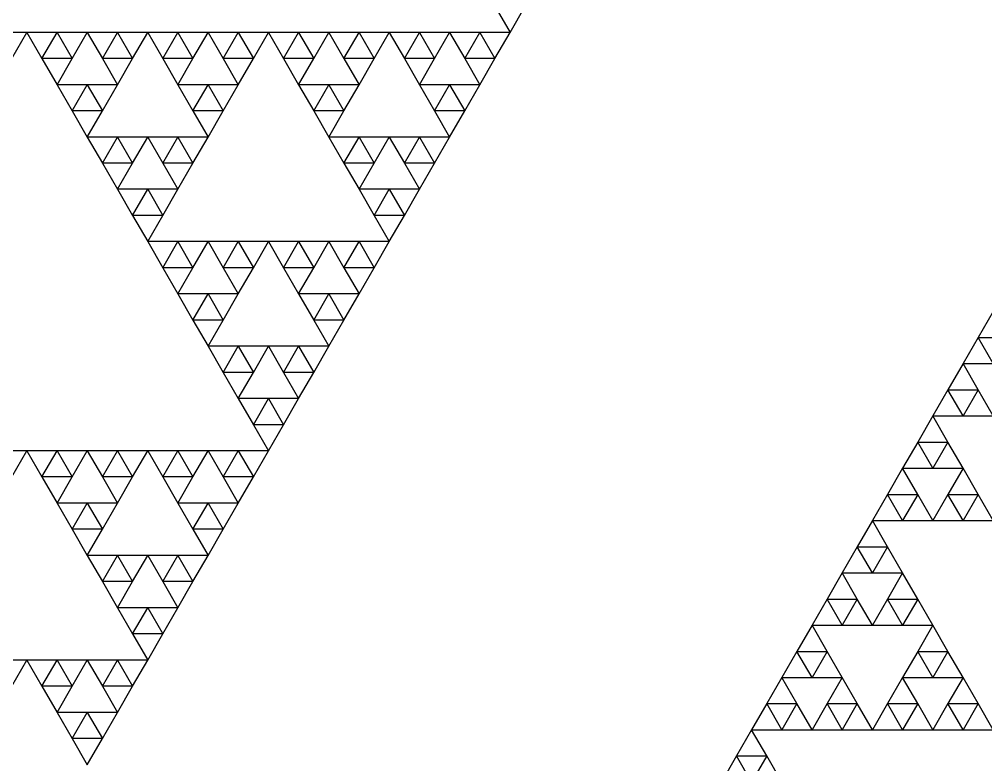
# Model space of a CAD drawing. Header units: metres. Extents: x -50 to 50, y -58 to 58.
# Drawn here: x -37.6 to -25.1, y 8.57 to 18.21 of the extents above; entities that cross this region are included whole.
import ezdxf

# ---------------------------------------------------------------- set-up
doc = ezdxf.new("R2010")
doc.units = ezdxf.units.M

msp = doc.modelspace()

# ---------------------------------------------------------------- linework, layer by layer
for p, q in [((-31.4453, 18.3805), (-31.25, 18.0422)), ((-31.25, 18.0422), (-31.0547, 18.3805)), ((-37.5, 18.0422), (-37.8906, 18.0422)), ((-37.6953, 17.7039), (-37.5, 18.0422)), ((-37.1094, 18.0422), (-37.5, 18.0422)), ((-37.5, 18.0422), (-37.3047, 17.7039)), ((-37.3047, 17.7039), (-37.1094, 18.0422)), ((-36.7188, 18.0422), (-37.1094, 18.0422)), ((-37.1094, 18.0422), (-36.9141, 17.7039)), ((-36.9141, 17.7039), (-36.7188, 18.0422)), ((-36.3281, 18.0422), (-36.7188, 18.0422)), ((-36.7188, 18.0422), (-36.5234, 17.7039)), ((-36.5234, 17.7039), (-36.3281, 18.0422)), ((-35.9375, 18.0422), (-36.3281, 18.0422)), ((-36.3281, 18.0422), (-36.1328, 17.7039)), ((-36.1328, 17.7039), (-35.9375, 18.0422)), ((-35.5469, 18.0422), (-35.9375, 18.0422)), ((-35.9375, 18.0422), (-35.7422, 17.7039)), ((-35.7422, 17.7039), (-35.5469, 18.0422)), ((-35.1562, 18.0422), (-35.5469, 18.0422)), ((-35.5469, 18.0422), (-35.3516, 17.7039)), ((-35.3516, 17.7039), (-35.1562, 18.0422)), ((-34.7656, 18.0422), (-35.1562, 18.0422)), ((-35.1562, 18.0422), (-34.9609, 17.7039)), ((-34.9609, 17.7039), (-34.7656, 18.0422)), ((-34.375, 18.0422), (-34.7656, 18.0422)), ((-34.7656, 18.0422), (-34.5703, 17.7039)), ((-34.5703, 17.7039), (-34.375, 18.0422)), ((-33.9844, 18.0422), (-34.375, 18.0422)), ((-34.375, 18.0422), (-34.1797, 17.7039)), ((-34.1797, 17.7039), (-33.9844, 18.0422)), ((-33.5938, 18.0422), (-33.9844, 18.0422)), ((-33.9844, 18.0422), (-33.7891, 17.7039)), ((-33.7891, 17.7039), (-33.5938, 18.0422)), ((-33.2031, 18.0422), (-33.5938, 18.0422)), ((-33.5938, 18.0422), (-33.3984, 17.7039)), ((-33.3984, 17.7039), (-33.2031, 18.0422)), ((-32.8125, 18.0422), (-33.2031, 18.0422)), ((-33.2031, 18.0422), (-33.0078, 17.7039)), ((-33.0078, 17.7039), (-32.8125, 18.0422)), ((-32.4219, 18.0422), (-32.8125, 18.0422)), ((-32.8125, 18.0422), (-32.6172, 17.7039)), ((-32.6172, 17.7039), (-32.4219, 18.0422)), ((-32.0312, 18.0422), (-32.4219, 18.0422)), ((-32.4219, 18.0422), (-32.2266, 17.7039)), ((-32.2266, 17.7039), (-32.0312, 18.0422)), ((-31.6406, 18.0422), (-32.0312, 18.0422)), ((-32.0312, 18.0422), (-31.8359, 17.7039)), ((-31.8359, 17.7039), (-31.6406, 18.0422)), ((-31.25, 18.0422), (-31.6406, 18.0422)), ((-31.6406, 18.0422), (-31.4453, 17.7039)), ((-31.4453, 17.7039), (-31.25, 18.0422)), ((-36.9141, 17.7039), (-37.3047, 17.7039)), ((-37.3047, 17.7039), (-37.1094, 17.3656)), ((-37.1094, 17.3656), (-36.9141, 17.7039)), ((-36.1328, 17.7039), (-36.5234, 17.7039)), ((-36.5234, 17.7039), (-36.3281, 17.3656)), ((-36.3281, 17.3656), (-36.1328, 17.7039)), ((-35.3516, 17.7039), (-35.7422, 17.7039)), ((-35.7422, 17.7039), (-35.5469, 17.3656)), ((-35.5469, 17.3656), (-35.3516, 17.7039)), ((-34.5703, 17.7039), (-34.9609, 17.7039)), ((-34.9609, 17.7039), (-34.7656, 17.3656)), ((-34.7656, 17.3656), (-34.5703, 17.7039)), ((-33.7891, 17.7039), (-34.1797, 17.7039)), ((-34.1797, 17.7039), (-33.9844, 17.3656)), ((-33.9844, 17.3656), (-33.7891, 17.7039)), ((-33.0078, 17.7039), (-33.3984, 17.7039)), ((-33.3984, 17.7039), (-33.2031, 17.3656)), ((-33.2031, 17.3656), (-33.0078, 17.7039)), ((-32.2266, 17.7039), (-32.6172, 17.7039)), ((-32.6172, 17.7039), (-32.4219, 17.3656)), ((-32.4219, 17.3656), (-32.2266, 17.7039)), ((-31.4453, 17.7039), (-31.8359, 17.7039)), ((-31.8359, 17.7039), (-31.6406, 17.3656)), ((-31.6406, 17.3656), (-31.4453, 17.7039)), ((-36.7188, 17.3656), (-37.1094, 17.3656)), ((-37.1094, 17.3656), (-36.9141, 17.0273)), ((-36.9141, 17.0273), (-36.7188, 17.3656)), ((-36.3281, 17.3656), (-36.7188, 17.3656)), ((-36.7188, 17.3656), (-36.5234, 17.0273)), ((-36.5234, 17.0273), (-36.3281, 17.3656)), ((-35.1562, 17.3656), (-35.5469, 17.3656)), ((-35.5469, 17.3656), (-35.3516, 17.0273)), ((-35.3516, 17.0273), (-35.1562, 17.3656)), ((-34.7656, 17.3656), (-35.1562, 17.3656)), ((-35.1562, 17.3656), (-34.9609, 17.0273)), ((-34.9609, 17.0273), (-34.7656, 17.3656)), ((-33.5938, 17.3656), (-33.9844, 17.3656)), ((-33.9844, 17.3656), (-33.7891, 17.0273)), ((-33.7891, 17.0273), (-33.5938, 17.3656)), ((-33.2031, 17.3656), (-33.5938, 17.3656)), ((-33.5938, 17.3656), (-33.3984, 17.0273)), ((-33.3984, 17.0273), (-33.2031, 17.3656)), ((-32.0312, 17.3656), (-32.4219, 17.3656)), ((-32.4219, 17.3656), (-32.2266, 17.0273)), ((-32.2266, 17.0273), (-32.0312, 17.3656)), ((-31.6406, 17.3656), (-32.0312, 17.3656)), ((-32.0312, 17.3656), (-31.8359, 17.0273)), ((-31.8359, 17.0273), (-31.6406, 17.3656)), ((-36.5234, 17.0273), (-36.9141, 17.0273)), ((-36.9141, 17.0273), (-36.7188, 16.689)), ((-36.7188, 16.689), (-36.5234, 17.0273)), ((-34.9609, 17.0273), (-35.3516, 17.0273)), ((-35.3516, 17.0273), (-35.1562, 16.689)), ((-35.1562, 16.689), (-34.9609, 17.0273)), ((-33.3984, 17.0273), (-33.7891, 17.0273)), ((-33.7891, 17.0273), (-33.5938, 16.689)), ((-33.5938, 16.689), (-33.3984, 17.0273)), ((-31.8359, 17.0273), (-32.2266, 17.0273)), ((-32.2266, 17.0273), (-32.0312, 16.689)), ((-32.0312, 16.689), (-31.8359, 17.0273)), ((-36.3281, 16.689), (-36.7188, 16.689)), ((-36.7188, 16.689), (-36.5234, 16.3507)), ((-36.5234, 16.3507), (-36.3281, 16.689)), ((-35.9375, 16.689), (-36.3281, 16.689)), ((-36.3281, 16.689), (-36.1328, 16.3507)), ((-36.1328, 16.3507), (-35.9375, 16.689)), ((-35.5469, 16.689), (-35.9375, 16.689)), ((-35.9375, 16.689), (-35.7422, 16.3507)), ((-35.7422, 16.3507), (-35.5469, 16.689)), ((-35.1562, 16.689), (-35.5469, 16.689)), ((-35.5469, 16.689), (-35.3516, 16.3507)), ((-35.3516, 16.3507), (-35.1562, 16.689)), ((-33.2031, 16.689), (-33.5938, 16.689)), ((-33.5938, 16.689), (-33.3984, 16.3507)), ((-33.3984, 16.3507), (-33.2031, 16.689)), ((-32.8125, 16.689), (-33.2031, 16.689)), ((-33.2031, 16.689), (-33.0078, 16.3507)), ((-33.0078, 16.3507), (-32.8125, 16.689)), ((-32.4219, 16.689), (-32.8125, 16.689)), ((-32.8125, 16.689), (-32.6172, 16.3507)), ((-32.6172, 16.3507), (-32.4219, 16.689)), ((-32.0312, 16.689), (-32.4219, 16.689)), ((-32.4219, 16.689), (-32.2266, 16.3507)), ((-32.2266, 16.3507), (-32.0312, 16.689)), ((-36.1328, 16.3507), (-36.5234, 16.3507)), ((-36.5234, 16.3507), (-36.3281, 16.0125)), ((-36.3281, 16.0125), (-36.1328, 16.3507)), ((-35.3516, 16.3507), (-35.7422, 16.3507)), ((-35.7422, 16.3507), (-35.5469, 16.0125)), ((-35.5469, 16.0125), (-35.3516, 16.3507)), ((-33.0078, 16.3507), (-33.3984, 16.3507)), ((-33.3984, 16.3507), (-33.2031, 16.0125)), ((-33.2031, 16.0125), (-33.0078, 16.3507)), ((-32.2266, 16.3507), (-32.6172, 16.3507)), ((-32.6172, 16.3507), (-32.4219, 16.0125)), ((-32.4219, 16.0125), (-32.2266, 16.3507)), ((-35.9375, 16.0125), (-36.3281, 16.0125)), ((-36.3281, 16.0125), (-36.1328, 15.6742)), ((-36.1328, 15.6742), (-35.9375, 16.0125)), ((-35.5469, 16.0125), (-35.9375, 16.0125)), ((-35.9375, 16.0125), (-35.7422, 15.6742)), ((-35.7422, 15.6742), (-35.5469, 16.0125)), ((-32.8125, 16.0125), (-33.2031, 16.0125)), ((-33.2031, 16.0125), (-33.0078, 15.6742)), ((-33.0078, 15.6742), (-32.8125, 16.0125)), ((-32.4219, 16.0125), (-32.8125, 16.0125)), ((-32.8125, 16.0125), (-32.6172, 15.6742)), ((-32.6172, 15.6742), (-32.4219, 16.0125)), ((-35.7422, 15.6742), (-36.1328, 15.6742)), ((-36.1328, 15.6742), (-35.9375, 15.3359)), ((-35.9375, 15.3359), (-35.7422, 15.6742)), ((-32.6172, 15.6742), (-33.0078, 15.6742)), ((-33.0078, 15.6742), (-32.8125, 15.3359)), ((-32.8125, 15.3359), (-32.6172, 15.6742)), ((-35.5469, 15.3359), (-35.9375, 15.3359)), ((-35.9375, 15.3359), (-35.7422, 14.9976)), ((-35.7422, 14.9976), (-35.5469, 15.3359)), ((-35.1562, 15.3359), (-35.5469, 15.3359)), ((-35.5469, 15.3359), (-35.3516, 14.9976)), ((-35.3516, 14.9976), (-35.1562, 15.3359)), ((-34.7656, 15.3359), (-35.1562, 15.3359)), ((-35.1562, 15.3359), (-34.9609, 14.9976)), ((-34.9609, 14.9976), (-34.7656, 15.3359)), ((-34.375, 15.3359), (-34.7656, 15.3359)), ((-34.7656, 15.3359), (-34.5703, 14.9976)), ((-34.5703, 14.9976), (-34.375, 15.3359)), ((-33.9844, 15.3359), (-34.375, 15.3359)), ((-34.375, 15.3359), (-34.1797, 14.9976)), ((-34.1797, 14.9976), (-33.9844, 15.3359)), ((-33.5938, 15.3359), (-33.9844, 15.3359)), ((-33.9844, 15.3359), (-33.7891, 14.9976)), ((-33.7891, 14.9976), (-33.5938, 15.3359)), ((-33.2031, 15.3359), (-33.5938, 15.3359)), ((-33.5938, 15.3359), (-33.3984, 14.9976)), ((-33.3984, 14.9976), (-33.2031, 15.3359)), ((-32.8125, 15.3359), (-33.2031, 15.3359)), ((-33.2031, 15.3359), (-33.0078, 14.9976)), ((-33.0078, 14.9976), (-32.8125, 15.3359)), ((-35.3516, 14.9976), (-35.7422, 14.9976)), ((-35.7422, 14.9976), (-35.5469, 14.6593)), ((-35.5469, 14.6593), (-35.3516, 14.9976)), ((-34.5703, 14.9976), (-34.9609, 14.9976)), ((-34.9609, 14.9976), (-34.7656, 14.6593)), ((-34.7656, 14.6593), (-34.5703, 14.9976)), ((-33.7891, 14.9976), (-34.1797, 14.9976)), ((-34.1797, 14.9976), (-33.9844, 14.6593)), ((-33.9844, 14.6593), (-33.7891, 14.9976)), ((-33.0078, 14.9976), (-33.3984, 14.9976)), ((-33.3984, 14.9976), (-33.2031, 14.6593)), ((-33.2031, 14.6593), (-33.0078, 14.9976)), ((-35.1562, 14.6593), (-35.5469, 14.6593)), ((-35.5469, 14.6593), (-35.3516, 14.321)), ((-35.3516, 14.321), (-35.1562, 14.6593)), ((-34.7656, 14.6593), (-35.1562, 14.6593)), ((-35.1562, 14.6593), (-34.9609, 14.321)), ((-34.9609, 14.321), (-34.7656, 14.6593)), ((-33.5938, 14.6593), (-33.9844, 14.6593)), ((-33.9844, 14.6593), (-33.7891, 14.321)), ((-33.7891, 14.321), (-33.5938, 14.6593)), ((-33.2031, 14.6593), (-33.5938, 14.6593)), ((-33.5938, 14.6593), (-33.3984, 14.321)), ((-33.3984, 14.321), (-33.2031, 14.6593)), ((-25, 14.4337), (-25.1953, 14.0954)), ((-34.9609, 14.321), (-35.3516, 14.321)), ((-35.3516, 14.321), (-35.1562, 13.9827)), ((-35.1562, 13.9827), (-34.9609, 14.321)), ((-33.3984, 14.321), (-33.7891, 14.321)), ((-33.7891, 14.321), (-33.5938, 13.9827)), ((-33.5938, 13.9827), (-33.3984, 14.321)), ((-25.1953, 14.0954), (-25.3906, 13.7572)), ((-25.1953, 14.0954), (-24.8047, 14.0954)), ((-25, 13.7572), (-25.1953, 14.0954)), ((-34.7656, 13.9827), (-35.1562, 13.9827)), ((-35.1562, 13.9827), (-34.9609, 13.6444)), ((-34.9609, 13.6444), (-34.7656, 13.9827)), ((-34.375, 13.9827), (-34.7656, 13.9827)), ((-34.7656, 13.9827), (-34.5703, 13.6444)), ((-34.5703, 13.6444), (-34.375, 13.9827)), ((-33.9844, 13.9827), (-34.375, 13.9827)), ((-34.375, 13.9827), (-34.1797, 13.6444)), ((-34.1797, 13.6444), (-33.9844, 13.9827)), ((-33.5938, 13.9827), (-33.9844, 13.9827)), ((-33.9844, 13.9827), (-33.7891, 13.6444)), ((-33.7891, 13.6444), (-33.5938, 13.9827)), ((-25.3906, 13.7572), (-25.5859, 13.4189)), ((-25.3906, 13.7572), (-25, 13.7572)), ((-25.1953, 13.4189), (-25.3906, 13.7572)), ((-34.5703, 13.6444), (-34.9609, 13.6444)), ((-34.9609, 13.6444), (-34.7656, 13.3061)), ((-34.7656, 13.3061), (-34.5703, 13.6444)), ((-33.7891, 13.6444), (-34.1797, 13.6444)), ((-34.1797, 13.6444), (-33.9844, 13.3061)), ((-33.9844, 13.3061), (-33.7891, 13.6444)), ((-25.5859, 13.4189), (-25.7812, 13.0806)), ((-25.5859, 13.4189), (-25.1953, 13.4189)), ((-25.3906, 13.0806), (-25.5859, 13.4189)), ((-25.1953, 13.4189), (-25.3906, 13.0806)), ((-25, 13.0806), (-25.1953, 13.4189)), ((-34.375, 13.3061), (-34.7656, 13.3061)), ((-34.7656, 13.3061), (-34.5703, 12.9678)), ((-34.5703, 12.9678), (-34.375, 13.3061)), ((-33.9844, 13.3061), (-34.375, 13.3061)), ((-34.375, 13.3061), (-34.1797, 12.9678)), ((-34.1797, 12.9678), (-33.9844, 13.3061)), ((-25.7812, 13.0806), (-25.9766, 12.7423)), ((-25.7812, 13.0806), (-25.3906, 13.0806)), ((-25.5859, 12.7423), (-25.7812, 13.0806)), ((-25.3906, 13.0806), (-25, 13.0806)), ((-34.1797, 12.9678), (-34.5703, 12.9678)), ((-34.5703, 12.9678), (-34.375, 12.6295)), ((-34.375, 12.6295), (-34.1797, 12.9678)), ((-37.5, 12.6295), (-37.8906, 12.6295)), ((-37.6953, 12.2912), (-37.5, 12.6295)), ((-37.1094, 12.6295), (-37.5, 12.6295)), ((-37.5, 12.6295), (-37.3047, 12.2912)), ((-37.3047, 12.2912), (-37.1094, 12.6295)), ((-36.7188, 12.6295), (-37.1094, 12.6295)), ((-37.1094, 12.6295), (-36.9141, 12.2912)), ((-36.9141, 12.2912), (-36.7188, 12.6295)), ((-36.3281, 12.6295), (-36.7188, 12.6295)), ((-36.7188, 12.6295), (-36.5234, 12.2912)), ((-36.5234, 12.2912), (-36.3281, 12.6295)), ((-35.9375, 12.6295), (-36.3281, 12.6295)), ((-36.3281, 12.6295), (-36.1328, 12.2912)), ((-36.1328, 12.2912), (-35.9375, 12.6295)), ((-35.5469, 12.6295), (-35.9375, 12.6295)), ((-35.9375, 12.6295), (-35.7422, 12.2912)), ((-35.7422, 12.2912), (-35.5469, 12.6295)), ((-35.1562, 12.6295), (-35.5469, 12.6295)), ((-35.5469, 12.6295), (-35.3516, 12.2912)), ((-35.3516, 12.2912), (-35.1562, 12.6295)), ((-34.7656, 12.6295), (-35.1562, 12.6295)), ((-35.1562, 12.6295), (-34.9609, 12.2912)), ((-34.9609, 12.2912), (-34.7656, 12.6295)), ((-34.375, 12.6295), (-34.7656, 12.6295)), ((-34.7656, 12.6295), (-34.5703, 12.2912)), ((-34.5703, 12.2912), (-34.375, 12.6295)), ((-25.9766, 12.7423), (-26.1719, 12.404)), ((-25.9766, 12.7423), (-25.5859, 12.7423)), ((-25.7812, 12.404), (-25.9766, 12.7423)), ((-25.5859, 12.7423), (-25.7812, 12.404)), ((-25.3906, 12.404), (-25.5859, 12.7423)), ((-26.1719, 12.404), (-26.3672, 12.0657)), ((-26.1719, 12.404), (-25.7812, 12.404)), ((-25.9766, 12.0657), (-26.1719, 12.404)), ((-25.7812, 12.404), (-25.3906, 12.404)), ((-25.3906, 12.404), (-25.5859, 12.0657)), ((-25.1953, 12.0657), (-25.3906, 12.404)), ((-36.9141, 12.2912), (-37.3047, 12.2912)), ((-37.3047, 12.2912), (-37.1094, 11.953)), ((-37.1094, 11.953), (-36.9141, 12.2912)), ((-36.1328, 12.2912), (-36.5234, 12.2912)), ((-36.5234, 12.2912), (-36.3281, 11.953)), ((-36.3281, 11.953), (-36.1328, 12.2912)), ((-35.3516, 12.2912), (-35.7422, 12.2912)), ((-35.7422, 12.2912), (-35.5469, 11.953)), ((-35.5469, 11.953), (-35.3516, 12.2912)), ((-34.5703, 12.2912), (-34.9609, 12.2912)), ((-34.9609, 12.2912), (-34.7656, 11.953)), ((-34.7656, 11.953), (-34.5703, 12.2912)), ((-26.3672, 12.0657), (-26.5625, 11.7274)), ((-26.3672, 12.0657), (-25.9766, 12.0657)), ((-26.1719, 11.7274), (-26.3672, 12.0657)), ((-25.9766, 12.0657), (-26.1719, 11.7274)), ((-25.7812, 11.7274), (-25.9766, 12.0657)), ((-25.5859, 12.0657), (-25.7812, 11.7274)), ((-25.5859, 12.0657), (-25.1953, 12.0657)), ((-25.3906, 11.7274), (-25.5859, 12.0657)), ((-25.1953, 12.0657), (-25.3906, 11.7274)), ((-25, 11.7274), (-25.1953, 12.0657)), ((-36.7188, 11.953), (-37.1094, 11.953)), ((-37.1094, 11.953), (-36.9141, 11.6147)), ((-36.9141, 11.6147), (-36.7188, 11.953)), ((-36.3281, 11.953), (-36.7188, 11.953)), ((-36.7188, 11.953), (-36.5234, 11.6147)), ((-36.5234, 11.6147), (-36.3281, 11.953)), ((-35.1562, 11.953), (-35.5469, 11.953)), ((-35.5469, 11.953), (-35.3516, 11.6147)), ((-35.3516, 11.6147), (-35.1562, 11.953)), ((-34.7656, 11.953), (-35.1562, 11.953)), ((-35.1562, 11.953), (-34.9609, 11.6147)), ((-34.9609, 11.6147), (-34.7656, 11.953)), ((-26.5625, 11.7274), (-26.7578, 11.3891)), ((-26.5625, 11.7274), (-26.1719, 11.7274)), ((-26.3672, 11.3891), (-26.5625, 11.7274)), ((-26.1719, 11.7274), (-25.7812, 11.7274)), ((-25.7812, 11.7274), (-25.3906, 11.7274)), ((-25.3906, 11.7274), (-25, 11.7274)), ((-36.5234, 11.6147), (-36.9141, 11.6147)), ((-36.9141, 11.6147), (-36.7188, 11.2764)), ((-36.7188, 11.2764), (-36.5234, 11.6147)), ((-34.9609, 11.6147), (-35.3516, 11.6147)), ((-35.3516, 11.6147), (-35.1562, 11.2764)), ((-35.1562, 11.2764), (-34.9609, 11.6147)), ((-26.7578, 11.3891), (-26.9531, 11.0508)), ((-26.7578, 11.3891), (-26.3672, 11.3891)), ((-26.5625, 11.0508), (-26.7578, 11.3891)), ((-26.3672, 11.3891), (-26.5625, 11.0508)), ((-26.1719, 11.0508), (-26.3672, 11.3891)), ((-36.3281, 11.2764), (-36.7188, 11.2764)), ((-36.7188, 11.2764), (-36.5234, 10.9381)), ((-36.5234, 10.9381), (-36.3281, 11.2764)), ((-35.9375, 11.2764), (-36.3281, 11.2764)), ((-36.3281, 11.2764), (-36.1328, 10.9381)), ((-36.1328, 10.9381), (-35.9375, 11.2764)), ((-35.5469, 11.2764), (-35.9375, 11.2764)), ((-35.9375, 11.2764), (-35.7422, 10.9381)), ((-35.7422, 10.9381), (-35.5469, 11.2764)), ((-35.1562, 11.2764), (-35.5469, 11.2764)), ((-35.5469, 11.2764), (-35.3516, 10.9381)), ((-35.3516, 10.9381), (-35.1562, 11.2764)), ((-26.9531, 11.0508), (-27.1484, 10.7125)), ((-26.9531, 11.0508), (-26.5625, 11.0508)), ((-26.7578, 10.7125), (-26.9531, 11.0508)), ((-26.5625, 11.0508), (-26.1719, 11.0508)), ((-26.1719, 11.0508), (-26.3672, 10.7125)), ((-25.9766, 10.7125), (-26.1719, 11.0508)), ((-36.1328, 10.9381), (-36.5234, 10.9381)), ((-36.5234, 10.9381), (-36.3281, 10.5998)), ((-36.3281, 10.5998), (-36.1328, 10.9381)), ((-35.3516, 10.9381), (-35.7422, 10.9381)), ((-35.7422, 10.9381), (-35.5469, 10.5998)), ((-35.5469, 10.5998), (-35.3516, 10.9381)), ((-27.1484, 10.7125), (-27.3438, 10.3743)), ((-27.1484, 10.7125), (-26.7578, 10.7125)), ((-26.9531, 10.3743), (-27.1484, 10.7125)), ((-26.7578, 10.7125), (-26.9531, 10.3743)), ((-26.5625, 10.3743), (-26.7578, 10.7125)), ((-26.3672, 10.7125), (-26.5625, 10.3743)), ((-26.3672, 10.7125), (-25.9766, 10.7125)), ((-26.1719, 10.3743), (-26.3672, 10.7125)), ((-25.9766, 10.7125), (-26.1719, 10.3743)), ((-25.7812, 10.3743), (-25.9766, 10.7125)), ((-35.9375, 10.5998), (-36.3281, 10.5998)), ((-36.3281, 10.5998), (-36.1328, 10.2615)), ((-36.1328, 10.2615), (-35.9375, 10.5998)), ((-35.5469, 10.5998), (-35.9375, 10.5998)), ((-35.9375, 10.5998), (-35.7422, 10.2615)), ((-35.7422, 10.2615), (-35.5469, 10.5998)), ((-35.7422, 10.2615), (-36.1328, 10.2615)), ((-36.1328, 10.2615), (-35.9375, 9.92322)), ((-35.9375, 9.92322), (-35.7422, 10.2615)), ((-27.3438, 10.3742), (-27.5391, 10.0359)), ((-27.3438, 10.3743), (-26.9531, 10.3743)), ((-27.1484, 10.0359), (-27.3438, 10.3742)), ((-26.9531, 10.3743), (-26.5625, 10.3743)), ((-26.5625, 10.3743), (-26.1719, 10.3743)), ((-26.1719, 10.3743), (-25.7812, 10.3743)), ((-25.7812, 10.3742), (-25.9766, 10.0359)), ((-25.5859, 10.0359), (-25.7812, 10.3742)), ((-27.5391, 10.0359), (-27.7344, 9.69766)), ((-27.5391, 10.0359), (-27.1484, 10.0359)), ((-27.3438, 9.69766), (-27.5391, 10.0359)), ((-27.1484, 10.0359), (-27.3438, 9.69766)), ((-26.9531, 9.69766), (-27.1484, 10.0359)), ((-25.9766, 10.0359), (-26.1719, 9.69766)), ((-25.9766, 10.0359), (-25.5859, 10.0359)), ((-25.7812, 9.69766), (-25.9766, 10.0359)), ((-25.5859, 10.0359), (-25.7812, 9.69766)), ((-25.3906, 9.69766), (-25.5859, 10.0359)), ((-37.5, 9.9232), (-37.8906, 9.9232)), ((-37.6953, 9.58492), (-37.5, 9.9232)), ((-37.1094, 9.9232), (-37.5, 9.9232)), ((-37.5, 9.9232), (-37.3047, 9.58492)), ((-37.3047, 9.58492), (-37.1094, 9.9232)), ((-36.7188, 9.9232), (-37.1094, 9.9232)), ((-37.1094, 9.9232), (-36.9141, 9.58492)), ((-36.9141, 9.58492), (-36.7188, 9.9232)), ((-36.3281, 9.9232), (-36.7188, 9.9232)), ((-36.7188, 9.9232), (-36.5234, 9.58492)), ((-36.5234, 9.58492), (-36.3281, 9.9232)), ((-35.9375, 9.9232), (-36.3281, 9.9232)), ((-36.3281, 9.9232), (-36.1328, 9.58492)), ((-36.1328, 9.58492), (-35.9375, 9.9232)), ((-27.7344, 9.69766), (-27.9297, 9.35938)), ((-27.7344, 9.69766), (-27.3438, 9.69766)), ((-27.5391, 9.35938), (-27.7344, 9.69766)), ((-27.3438, 9.69766), (-26.9531, 9.69766)), ((-26.9531, 9.69766), (-27.1484, 9.35938)), ((-26.7578, 9.35938), (-26.9531, 9.69766)), ((-26.1719, 9.69766), (-26.3672, 9.35938)), ((-26.1719, 9.69766), (-25.7812, 9.69766)), ((-25.9766, 9.35938), (-26.1719, 9.69766)), ((-25.7812, 9.69766), (-25.3906, 9.69766)), ((-25.3906, 9.69766), (-25.5859, 9.35938)), ((-25.1953, 9.35938), (-25.3906, 9.69766)), ((-36.9141, 9.58492), (-37.3047, 9.58492)), ((-37.3047, 9.58492), (-37.1094, 9.24663)), ((-37.1094, 9.24663), (-36.9141, 9.58492)), ((-36.1328, 9.58492), (-36.5234, 9.58492)), ((-36.5234, 9.58492), (-36.3281, 9.24663)), ((-36.3281, 9.24663), (-36.1328, 9.58492)), ((-27.9297, 9.35938), (-28.125, 9.02109)), ((-27.9297, 9.35938), (-27.5391, 9.35938)), ((-27.7344, 9.02109), (-27.9297, 9.35938)), ((-27.5391, 9.35938), (-27.7344, 9.02109)), ((-27.3438, 9.02109), (-27.5391, 9.35938)), ((-27.1484, 9.35938), (-27.3438, 9.02109)), ((-27.1484, 9.35938), (-26.7578, 9.35938)), ((-26.9531, 9.02109), (-27.1484, 9.35938)), ((-26.7578, 9.35938), (-26.9531, 9.02109)), ((-26.5625, 9.02109), (-26.7578, 9.35938)), ((-26.3672, 9.35938), (-26.5625, 9.02109)), ((-26.3672, 9.35938), (-25.9766, 9.35938)), ((-26.1719, 9.02109), (-26.3672, 9.35938)), ((-25.9766, 9.35938), (-26.1719, 9.02109)), ((-25.7812, 9.02109), (-25.9766, 9.35938)), ((-25.5859, 9.35938), (-25.7812, 9.02109)), ((-25.5859, 9.35938), (-25.1953, 9.35938)), ((-25.3906, 9.02109), (-25.5859, 9.35938)), ((-25.1953, 9.35938), (-25.3906, 9.02109)), ((-25, 9.02109), (-25.1953, 9.35938)), ((-36.7188, 9.24663), (-37.1094, 9.24663)), ((-37.1094, 9.24663), (-36.9141, 8.90834)), ((-36.9141, 8.90834), (-36.7188, 9.24663)), ((-36.3281, 9.24663), (-36.7188, 9.24663)), ((-36.7188, 9.24663), (-36.5234, 8.90834)), ((-36.5234, 8.90834), (-36.3281, 9.24663)), ((-28.125, 9.02107), (-28.3203, 8.68279)), ((-28.125, 9.02109), (-27.7344, 9.02109)), ((-27.9297, 8.68279), (-28.125, 9.02107)), ((-27.7344, 9.02109), (-27.3438, 9.02109)), ((-27.3438, 9.02109), (-26.9531, 9.02109)), ((-26.9531, 9.02109), (-26.5625, 9.02109)), ((-26.5625, 9.02109), (-26.1719, 9.02109)), ((-26.1719, 9.02109), (-25.7812, 9.02109)), ((-25.7812, 9.02109), (-25.3906, 9.02109)), ((-25.3906, 9.02109), (-25, 9.02109)), ((-36.5234, 8.90834), (-36.9141, 8.90834)), ((-36.9141, 8.90834), (-36.7188, 8.57005)), ((-36.7188, 8.57005), (-36.5234, 8.90834)), ((-28.3203, 8.68279), (-28.5156, 8.3445)), ((-28.3203, 8.68279), (-27.9297, 8.68279)), ((-28.125, 8.3445), (-28.3203, 8.68279)), ((-27.9297, 8.68279), (-28.125, 8.3445)), ((-27.7344, 8.3445), (-27.9297, 8.68279))]:
    msp.add_line(p, q)

doc.saveas('drawing.dxf')
